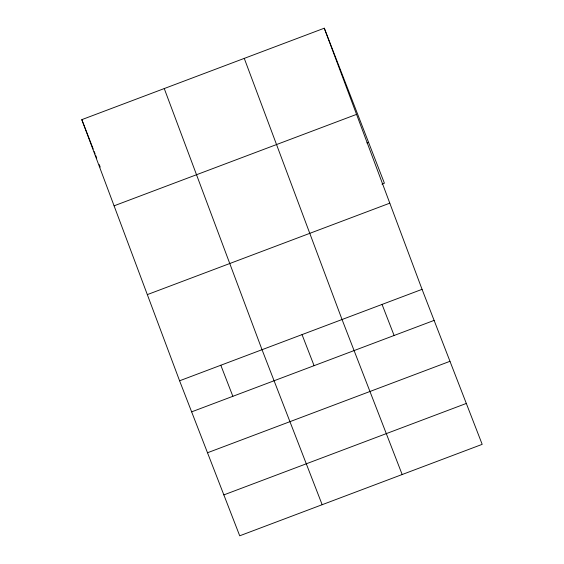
<?xml version="1.0" encoding="UTF-8"?>
<svg xmlns="http://www.w3.org/2000/svg" width="564" height="564" viewBox="0 0 564 564"><rect width="100%" height="100%" fill="white"/><g stroke="black" fill="none" stroke-linecap="round" stroke-linejoin="round"><path stroke-width="0.85" d="M324.286 28.2L422.062 289.339L482.185 444.347L239.714 535.8L179.592 380.792L81.815 119.653L324.286 28.2L384.408 183.208L381.955 184.132M114.083 205.825L356.547 114.379M366.91 142.918L368.539 142.304M147.324 294.612L389.794 203.167M179.592 380.792L422.062 289.339M191.64 411.854L434.111 320.401M207.503 452.758L449.973 361.305M223.852 494.896L466.322 403.443M382.054 304.433L394.102 335.488M402.167 474.528L342.045 319.52L244.268 58.381M302.036 334.607L314.085 365.669M322.157 504.709L262.034 349.701L164.251 88.555M220.813 365.246L232.862 396.302M81.815 119.653L93.229 149.079M94.181 151.526L95.133 153.986M95.767 155.622L96.719 158.075M99.257 164.617L100.209 167.071"/></g></svg>
